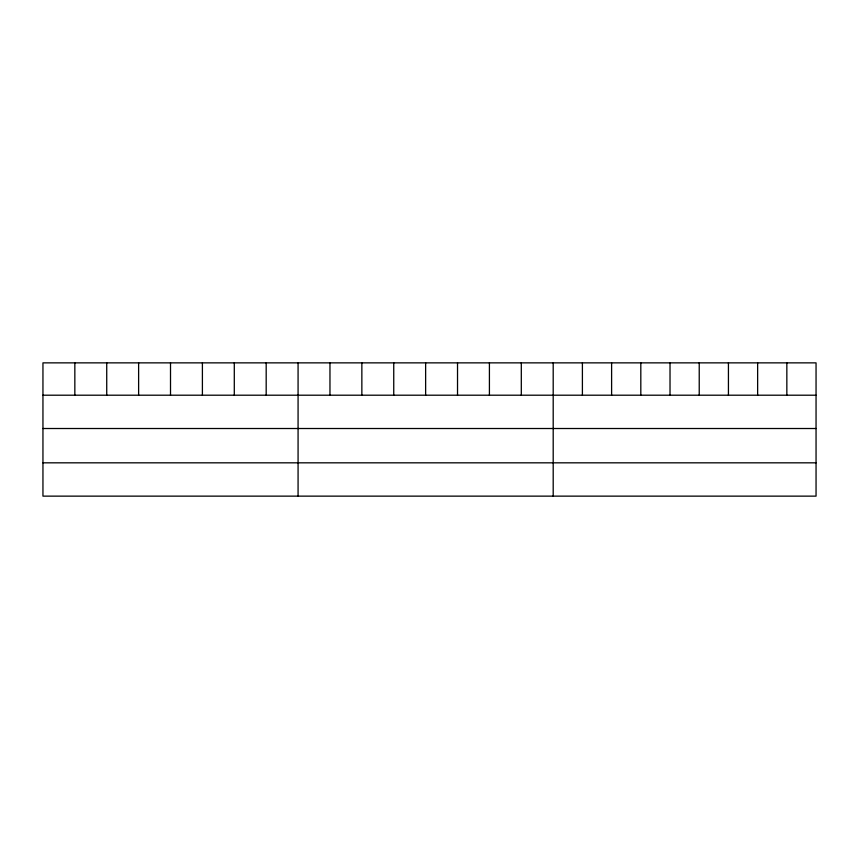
<?xml version="1.0" encoding="UTF-8"?>
<svg xmlns="http://www.w3.org/2000/svg" width="859" height="859" viewBox="0 0 859 859"><rect width="100%" height="100%" fill="white"/><g stroke="black" fill="none" stroke-linecap="round" stroke-linejoin="round"><path stroke-width="1.29" d="M816.05 395.204L816.05 496.137L42.95 496.137L42.95 362.863L816.05 362.863L816.05 395.204L42.95 395.204M42.95 428.512L816.05 428.512M42.95 462.829L816.05 462.829M786.844 362.863L786.844 395.204M757.638 362.863L757.638 395.204M728.432 362.863L728.432 395.204M699.226 362.863L699.226 395.204M670.02 362.863L670.02 395.204M640.814 362.863L640.814 395.204M611.608 362.863L611.608 395.204M582.402 362.863L582.402 395.204M553.196 362.863L553.196 496.137M521.306 362.863L521.306 395.204M489.415 362.863L489.415 395.204M457.525 362.863L457.525 395.204M425.634 362.863L425.634 395.204M393.744 362.863L393.744 395.204M361.854 362.863L361.854 395.204M329.963 362.863L329.963 395.204M298.073 362.863L298.073 496.137M266.183 362.863L266.183 395.204M234.292 362.863L234.292 395.204M202.402 362.863L202.402 395.204M170.512 362.863L170.512 395.204M138.621 362.863L138.621 395.204M106.731 362.863L106.731 395.204M74.84 362.863L74.84 395.204"/></g></svg>
